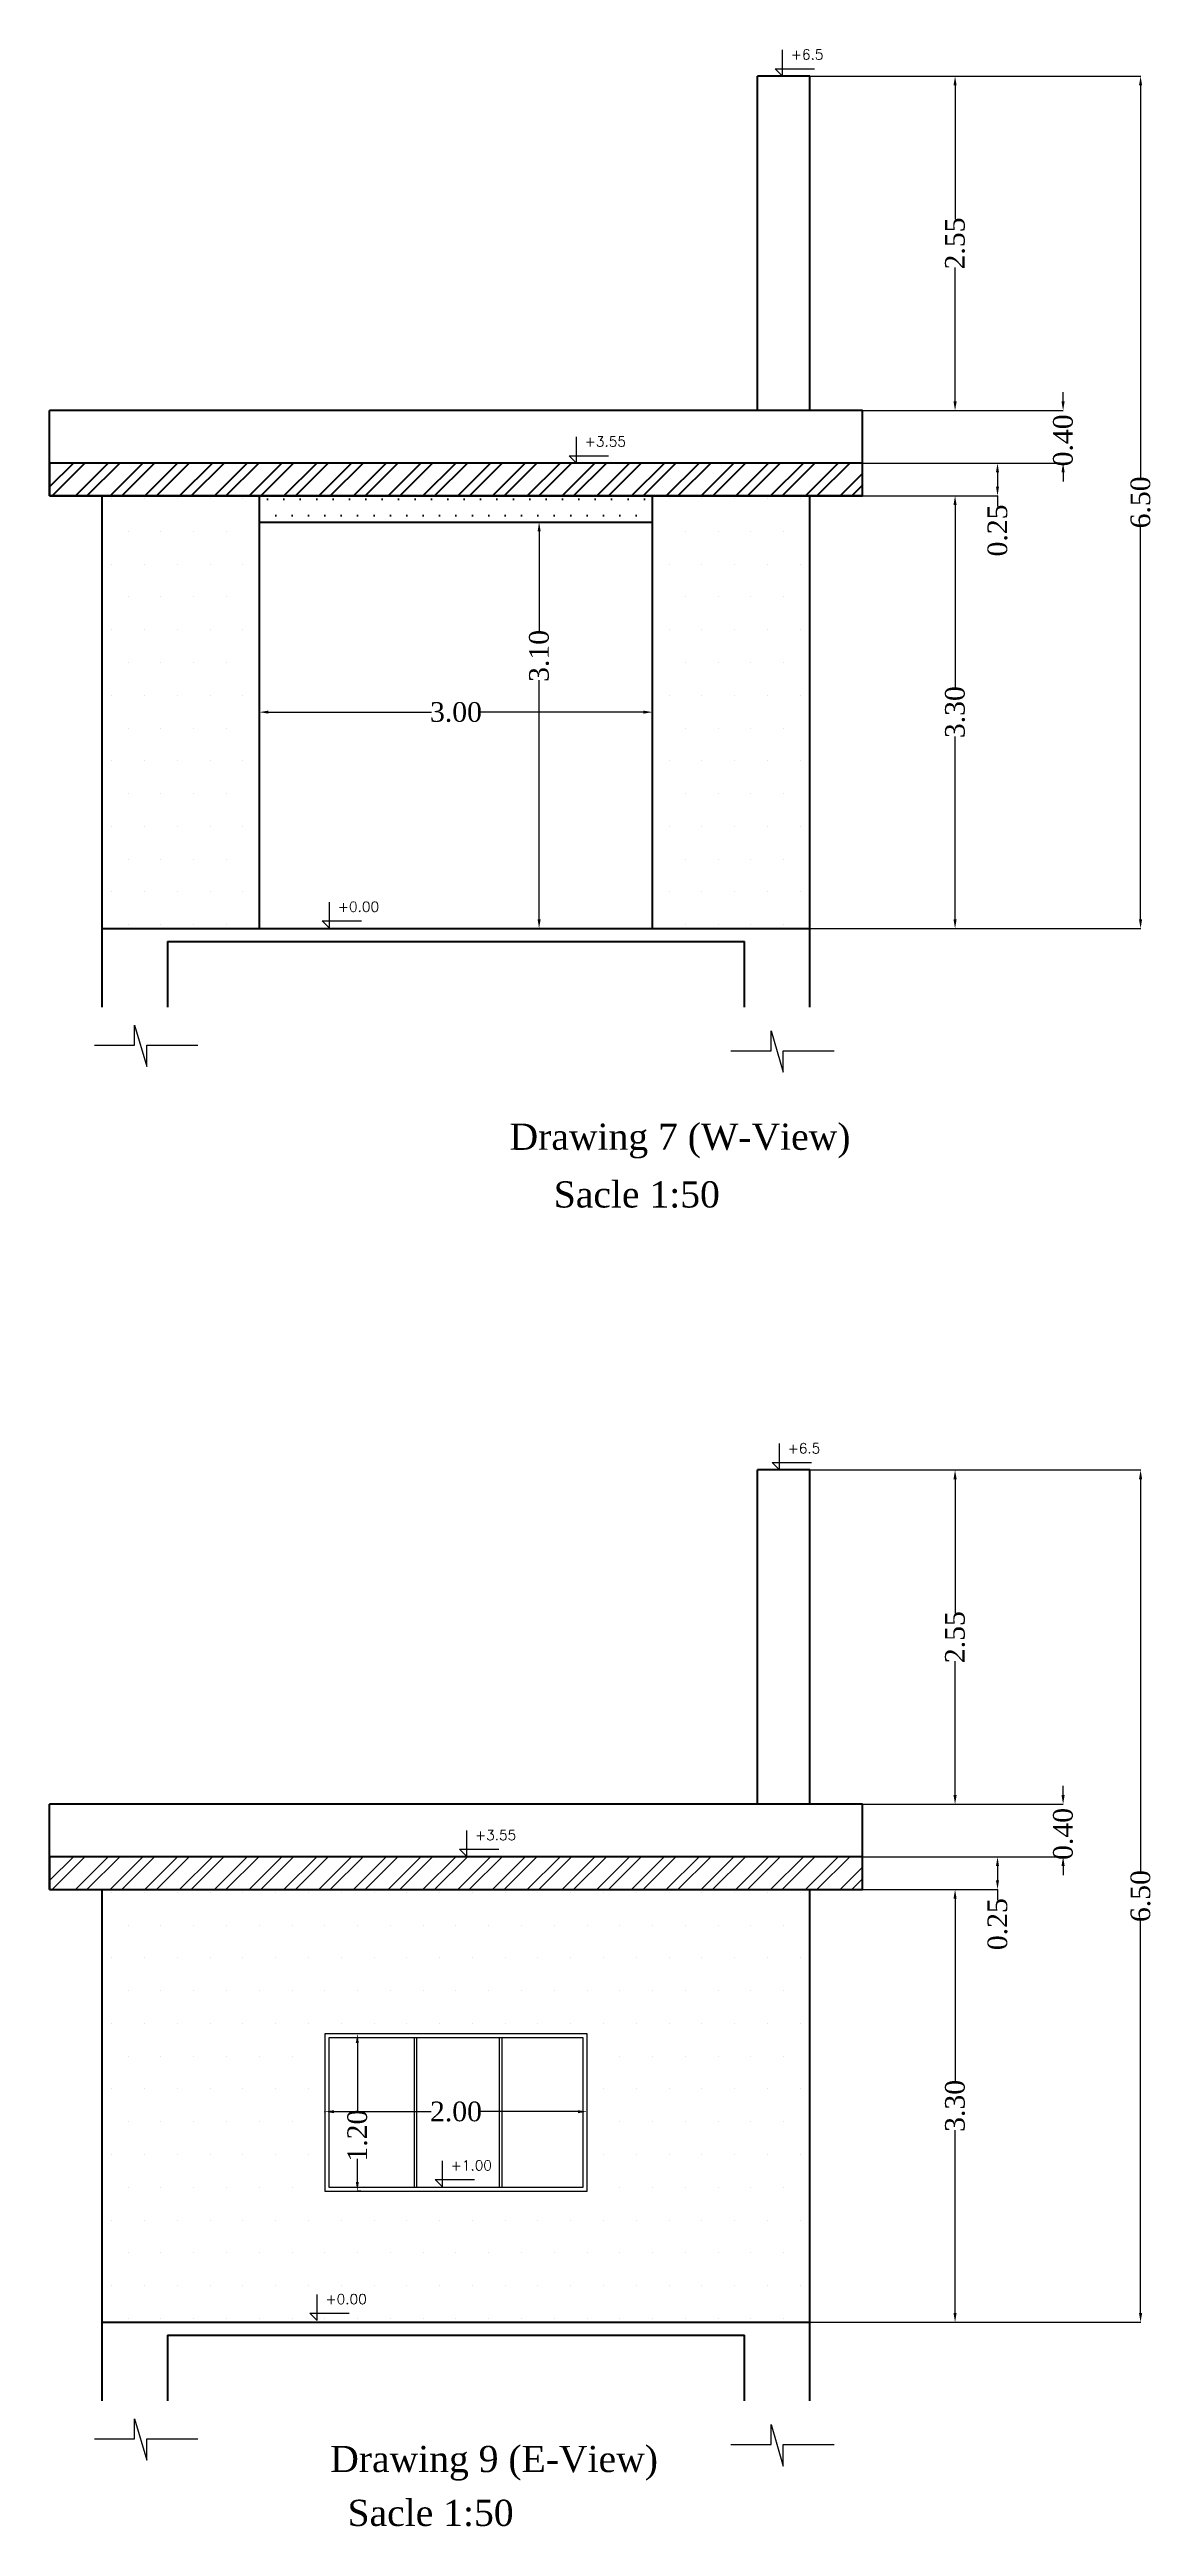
# Model space of a CAD drawing. Extents: x 159757.6 to 159806.1, y 183469.7 to 183536.
# Drawn here: x 159759.9 to 159768.32, y 183516.41 to 183535.31 of the extents above; entities that cross this region are included whole.
import ezdxf

# ---------------------------------------------------------------- set-up
doc = ezdxf.new("R2010")
doc.units = 0
doc.header["$MEASUREMENT"] = 0
doc.header["$PDSIZE"] = 2
for name, color, linetype in [('04', 1, 'Continuous'), ('DIM6', 180, 'Continuous'), ('M1', 3, 'Continuous')]:
    doc.layers.add(name, color=color, linetype=linetype)
doc.layers.add('LINE-NUSS', color=255, linetype='Continuous', lineweight=70)
doc.styles.add('ATT', font='TXT')
doc.styles.get("Standard").update_dxf_attribs({"font": 'times.ttf', "height": 0.15})
doc.styles.add('style13', font='times.ttf', dxfattribs={"height": 0.06})
doc.styles.add('STYLE2', font='romanc.shx', dxfattribs={"height": 50})
doc.dimstyles.new('Copy of dss', dxfattribs={"dimtxt": 0.18, "dimasz": 0.07, "dimexe": 0.18, "dimexo": 0.0625, "dimgap": 0.09, "dimtad": 0, "dimtoh": 1, "dimrnd": 0.05, "dimzin": 0, "dimdsep": 46, "dimtxsty": 'ATT', "dimcen": 0.09, "dimse1": 1, "dimse2": 1, "dimclrd": 8, "dimclrt": 2, "dimadec": 0, "dimazin": 0, "dimtfac": 1, "dimtofl": 0, "dimtmove": 0, "dimatfit": 3, "dimfxl": 0.18, "dimtolj": 1, "dimtzin": 0, "dimarcsym": 0})

# ---------------------------------------------------------------- blocks, each defined once
blk = doc.blocks.new('*D138')
at = {"layer": 'DEFPOINTS', "color": 0, "linetype": 'Continuous', "transparency": 16777216}
for p in [(159766.1, 183521.271), (159766.807, 183521.271), (159765.7, 183517.971)]:
    blk.add_point(p, dxfattribs=at)
at = {"layer": 'DIM6', "color": 0, "linetype": 'Continuous', "lineweight": -2, "transparency": 16777216}
for p, q in [((159766.102, 183521.271), (159766.808, 183521.271)), ((159765.702, 183517.971), (159766.808, 183517.971))]:
    blk.add_line(p, q, dxfattribs=at)
at = {"layer": 'DIM6', "color": 7, "linetype": 'Continuous', "lineweight": -2, "transparency": 16777216}
for p, q in [((159766.807, 183521.201), (159766.807, 183519.807)), ((159766.807, 183518.041), (159766.807, 183519.436))]:
    blk.add_line(p, q, dxfattribs=at)
at = {"layer": 'DIM6', "color": 7, "linetype": 'Continuous', "transparency": 16777216}
for points in [[(159766.795, 183521.201), (159766.819, 183521.201), (159766.807, 183521.271)], [(159766.795, 183518.041), (159766.819, 183518.041), (159766.807, 183517.971)]]:
    blk.add_solid(points, dxfattribs=at)
at = {"layer": 'DIM6', "color": 7, "linetype": 'Continuous', "transparency": 16777216, "insert": (159766.807, 183519.621), "char_height": 0.15, "attachment_point": 5, "rotation": 90}
blk.add_mtext('\\A1;3.30', dxfattribs=at)
blk = doc.blocks.new('*D139')
at = {"layer": 'DEFPOINTS', "color": 0, "linetype": 'Continuous', "transparency": 16777216}
for p in [(159766.1, 183521.521), (159767.131, 183521.521), (159766.1, 183521.271)]:
    blk.add_point(p, dxfattribs=at)
at = {"layer": 'DIM6', "color": 0, "linetype": 'Continuous', "lineweight": -2, "transparency": 16777216}
for p, q in [((159766.102, 183521.521), (159767.132, 183521.521)), ((159766.102, 183521.271), (159767.132, 183521.271))]:
    blk.add_line(p, q, dxfattribs=at)
at = {"layer": 'DIM6', "color": 7, "linetype": 'Continuous', "lineweight": -2, "transparency": 16777216}
for p, q in [((159767.131, 183521.451), (159767.131, 183521.341)), ((159767.131, 183521.271), (159767.131, 183521.19))]:
    blk.add_line(p, q, dxfattribs=at)
at = {"layer": 'DIM6', "color": 7, "linetype": 'Continuous', "transparency": 16777216}
for points in [[(159767.119, 183521.451), (159767.142, 183521.451), (159767.131, 183521.521)], [(159767.119, 183521.341), (159767.142, 183521.341), (159767.131, 183521.271)]]:
    blk.add_solid(points, dxfattribs=at)
at = {"layer": 'DIM6', "color": 7, "linetype": 'Continuous', "transparency": 16777216, "insert": (159767.131, 183521.007), "char_height": 0.15, "attachment_point": 5, "rotation": 90}
blk.add_mtext('\\A1;0.25', dxfattribs=at)
blk = doc.blocks.new('*D140')
at = {"layer": 'DEFPOINTS', "color": 0, "linetype": 'Continuous', "transparency": 16777216}
for p in [(159766.1, 183521.921), (159767.631, 183521.921), (159766.1, 183521.521)]:
    blk.add_point(p, dxfattribs=at)
at = {"layer": 'DIM6', "color": 7, "linetype": 'Continuous', "lineweight": -2, "transparency": 16777216}
for p, q in [((159767.631, 183521.991), (159767.631, 183522.061)), ((159767.631, 183521.451), (159767.631, 183521.381))]:
    blk.add_line(p, q, dxfattribs=at)
at = {"layer": 'DIM6', "color": 0, "linetype": 'Continuous', "lineweight": -2, "transparency": 16777216}
for p, q in [((159766.102, 183521.921), (159767.632, 183521.921)), ((159766.102, 183521.521), (159767.632, 183521.521))]:
    blk.add_line(p, q, dxfattribs=at)
at = {"layer": 'DIM6', "color": 7, "linetype": 'Continuous', "transparency": 16777216}
for points in [[(159767.619, 183521.991), (159767.643, 183521.991), (159767.631, 183521.921)], [(159767.619, 183521.451), (159767.643, 183521.451), (159767.631, 183521.521)]]:
    blk.add_solid(points, dxfattribs=at)
at = {"layer": 'DIM6', "color": 7, "linetype": 'Continuous', "transparency": 16777216, "insert": (159767.631, 183521.695), "char_height": 0.15, "attachment_point": 5, "rotation": 90}
blk.add_mtext('\\A1;0.40', dxfattribs=at)
blk = doc.blocks.new('*D141')
at = {"layer": 'DEFPOINTS', "color": 0, "linetype": 'Continuous', "transparency": 16777216}
for p in [(159765.7, 183524.471), (159766.807, 183524.471), (159766.1, 183521.921)]:
    blk.add_point(p, dxfattribs=at)
at = {"layer": 'DIM6', "color": 0, "linetype": 'Continuous', "lineweight": -2, "transparency": 16777216}
for p, q in [((159765.702, 183524.471), (159766.808, 183524.471)), ((159766.102, 183521.921), (159766.808, 183521.921))]:
    blk.add_line(p, q, dxfattribs=at)
at = {"layer": 'DIM6', "color": 7, "linetype": 'Continuous', "lineweight": -2, "transparency": 16777216}
for p, q in [((159766.807, 183524.401), (159766.807, 183523.38)), ((159766.807, 183521.991), (159766.807, 183523.012))]:
    blk.add_line(p, q, dxfattribs=at)
at = {"layer": 'DIM6', "color": 7, "linetype": 'Continuous', "transparency": 16777216}
for points in [[(159766.795, 183524.401), (159766.819, 183524.401), (159766.807, 183524.471)], [(159766.795, 183521.991), (159766.819, 183521.991), (159766.807, 183521.921)]]:
    blk.add_solid(points, dxfattribs=at)
at = {"layer": 'DIM6', "color": 7, "linetype": 'Continuous', "transparency": 16777216, "insert": (159766.807, 183523.196), "char_height": 0.15, "attachment_point": 5, "rotation": 90}
blk.add_mtext('\\A1;2.55', dxfattribs=at)
blk = doc.blocks.new('*D142')
at = {"layer": 'DEFPOINTS', "color": 0, "linetype": 'Continuous', "transparency": 16777216}
for p in [(159765.7, 183524.471), (159768.222, 183524.471), (159765.702, 183517.971)]:
    blk.add_point(p, dxfattribs=at)
at = {"layer": 'DIM6', "color": 0, "linetype": 'Continuous', "lineweight": -2, "transparency": 16777216}
for p, q in [((159765.702, 183524.471), (159768.223, 183524.471)), ((159765.704, 183517.971), (159768.223, 183517.971))]:
    blk.add_line(p, q, dxfattribs=at)
at = {"layer": 'DIM6', "color": 7, "linetype": 'Continuous', "lineweight": -2, "transparency": 16777216}
for p, q in [((159768.222, 183524.401), (159768.222, 183521.406)), ((159768.222, 183518.041), (159768.222, 183521.036))]:
    blk.add_line(p, q, dxfattribs=at)
at = {"layer": 'DIM6', "color": 7, "linetype": 'Continuous', "transparency": 16777216}
for points in [[(159768.21, 183524.401), (159768.234, 183524.401), (159768.222, 183524.471)], [(159768.21, 183518.041), (159768.234, 183518.041), (159768.222, 183517.971)]]:
    blk.add_solid(points, dxfattribs=at)
at = {"layer": 'DIM6', "color": 7, "linetype": 'Continuous', "transparency": 16777216, "insert": (159768.222, 183521.221), "char_height": 0.15, "attachment_point": 5, "rotation": 90}
blk.add_mtext('\\A1;6.50', dxfattribs=at)
blk = doc.blocks.new('*D143')
at = {"layer": 'DEFPOINTS', "color": 0, "linetype": 'Continuous', "transparency": 16777216}
for p in [(159762, 183519.571), (159764, 183519.577), (159764, 183519.571)]:
    blk.add_point(p, dxfattribs=at)
at = {"layer": 'DIM6', "color": 0, "linetype": 'Continuous', "lineweight": -2, "transparency": 16777216}
for p, q in [((159762, 183519.573), (159762, 183519.578)), ((159764, 183519.573), (159764, 183519.578))]:
    blk.add_line(p, q, dxfattribs=at)
at = {"layer": 'DIM6', "color": 7, "linetype": 'Continuous', "lineweight": -2, "transparency": 16777216}
for p, q in [((159762.07, 183519.577), (159762.812, 183519.577)), ((159763.93, 183519.577), (159763.187, 183519.577))]:
    blk.add_line(p, q, dxfattribs=at)
at = {"layer": 'DIM6', "color": 7, "linetype": 'Continuous', "transparency": 16777216}
for points in [[(159762.07, 183519.588), (159762.07, 183519.565), (159762, 183519.577)], [(159763.93, 183519.588), (159763.93, 183519.565), (159764, 183519.577)]]:
    blk.add_solid(points, dxfattribs=at)
at = {"layer": 'DIM6', "color": 7, "linetype": 'Continuous', "transparency": 16777216, "insert": (159763, 183519.577), "char_height": 0.15, "attachment_point": 5}
blk.add_mtext('\\A1;2.00', dxfattribs=at)
blk = doc.blocks.new('*D144')
at = {"layer": 'DEFPOINTS', "color": 0, "linetype": 'Continuous', "transparency": 16777216}
for p in [(159762.248, 183520.171), (159762.276, 183520.171), (159762.276, 183518.971)]:
    blk.add_point(p, dxfattribs=at)
at = {"layer": 'DIM6', "color": 0, "linetype": 'Continuous', "lineweight": -2, "transparency": 16777216}
for p, q in [((159762.274, 183520.171), (159762.246, 183520.171)), ((159762.274, 183518.971), (159762.246, 183518.971))]:
    blk.add_line(p, q, dxfattribs=at)
at = {"layer": 'DIM6', "color": 7, "linetype": 'Continuous', "lineweight": -2, "transparency": 16777216}
for p, q in [((159762.248, 183520.101), (159762.248, 183519.571)), ((159762.248, 183519.041), (159762.248, 183519.218))]:
    blk.add_line(p, q, dxfattribs=at)
at = {"layer": 'DIM6', "color": 7, "linetype": 'Continuous', "transparency": 16777216}
for points in [[(159762.236, 183520.101), (159762.259, 183520.101), (159762.248, 183520.171)], [(159762.236, 183519.041), (159762.259, 183519.041), (159762.248, 183518.971)]]:
    blk.add_solid(points, dxfattribs=at)
at = {"layer": 'DIM6', "color": 7, "linetype": 'Continuous', "transparency": 16777216, "insert": (159762.248, 183519.394), "char_height": 0.15, "attachment_point": 5, "rotation": 90}
blk.add_mtext('\\A1;1.20', dxfattribs=at)
blk = doc.blocks.new('*D151')
at = {"layer": 'DEFPOINTS', "color": 0, "linetype": 'Continuous', "transparency": 16777216}
for p in [(159766.1, 183531.901), (159766.807, 183531.901), (159765.7, 183528.601)]:
    blk.add_point(p, dxfattribs=at)
at = {"layer": 'DIM6', "color": 0, "linetype": 'Continuous', "lineweight": -2, "transparency": 16777216}
for p, q in [((159766.102, 183531.901), (159766.808, 183531.901)), ((159765.702, 183528.601), (159766.808, 183528.601))]:
    blk.add_line(p, q, dxfattribs=at)
at = {"layer": 'DIM6', "color": 7, "linetype": 'Continuous', "lineweight": -2, "transparency": 16777216}
for p, q in [((159766.807, 183531.831), (159766.807, 183530.437)), ((159766.807, 183528.671), (159766.807, 183530.066))]:
    blk.add_line(p, q, dxfattribs=at)
at = {"layer": 'DIM6', "color": 7, "linetype": 'Continuous', "transparency": 16777216}
for points in [[(159766.795, 183531.831), (159766.819, 183531.831), (159766.807, 183531.901)], [(159766.795, 183528.671), (159766.819, 183528.671), (159766.807, 183528.601)]]:
    blk.add_solid(points, dxfattribs=at)
at = {"layer": 'DIM6', "color": 7, "linetype": 'Continuous', "transparency": 16777216, "insert": (159766.807, 183530.251), "char_height": 0.15, "attachment_point": 5, "rotation": 90}
blk.add_mtext('\\A1;3.30', dxfattribs=at)
blk = doc.blocks.new('*D152')
at = {"layer": 'DEFPOINTS', "color": 0, "linetype": 'Continuous', "transparency": 16777216}
for p in [(159766.1, 183532.151), (159767.131, 183532.151), (159766.1, 183531.901)]:
    blk.add_point(p, dxfattribs=at)
at = {"layer": 'DIM6', "color": 0, "linetype": 'Continuous', "lineweight": -2, "transparency": 16777216}
for p, q in [((159766.102, 183532.151), (159767.132, 183532.151)), ((159766.102, 183531.901), (159767.132, 183531.901))]:
    blk.add_line(p, q, dxfattribs=at)
at = {"layer": 'DIM6', "color": 7, "linetype": 'Continuous', "lineweight": -2, "transparency": 16777216}
for p, q in [((159767.131, 183532.081), (159767.131, 183531.971)), ((159767.131, 183531.901), (159767.131, 183531.82))]:
    blk.add_line(p, q, dxfattribs=at)
at = {"layer": 'DIM6', "color": 7, "linetype": 'Continuous', "transparency": 16777216}
for points in [[(159767.119, 183532.081), (159767.142, 183532.081), (159767.131, 183532.151)], [(159767.119, 183531.971), (159767.142, 183531.971), (159767.131, 183531.901)]]:
    blk.add_solid(points, dxfattribs=at)
at = {"layer": 'DIM6', "color": 7, "linetype": 'Continuous', "transparency": 16777216, "insert": (159767.131, 183531.637), "char_height": 0.15, "attachment_point": 5, "rotation": 90}
blk.add_mtext('\\A1;0.25', dxfattribs=at)
blk = doc.blocks.new('*D153')
at = {"layer": 'DEFPOINTS', "color": 0, "linetype": 'Continuous', "transparency": 16777216}
for p in [(159766.1, 183532.551), (159767.631, 183532.551), (159766.1, 183532.151)]:
    blk.add_point(p, dxfattribs=at)
at = {"layer": 'DIM6', "color": 0, "linetype": 'Continuous', "lineweight": -2, "transparency": 16777216}
for p, q in [((159766.102, 183532.551), (159767.632, 183532.551)), ((159766.102, 183532.151), (159767.632, 183532.151))]:
    blk.add_line(p, q, dxfattribs=at)
at = {"layer": 'DIM6', "color": 7, "linetype": 'Continuous', "lineweight": -2, "transparency": 16777216}
for p, q in [((159767.631, 183532.621), (159767.631, 183532.691)), ((159767.631, 183532.081), (159767.631, 183532.011))]:
    blk.add_line(p, q, dxfattribs=at)
at = {"layer": 'DIM6', "color": 7, "linetype": 'Continuous', "transparency": 16777216}
for points in [[(159767.619, 183532.621), (159767.643, 183532.621), (159767.631, 183532.551)], [(159767.619, 183532.081), (159767.643, 183532.081), (159767.631, 183532.151)]]:
    blk.add_solid(points, dxfattribs=at)
at = {"layer": 'DIM6', "color": 7, "linetype": 'Continuous', "transparency": 16777216, "insert": (159767.631, 183532.324), "char_height": 0.15, "attachment_point": 5, "rotation": 90}
blk.add_mtext('\\A1;0.40', dxfattribs=at)
blk = doc.blocks.new('*D154')
at = {"layer": 'DEFPOINTS', "color": 0, "linetype": 'Continuous', "transparency": 16777216}
for p in [(159765.7, 183535.101), (159766.807, 183535.101), (159766.1, 183532.551)]:
    blk.add_point(p, dxfattribs=at)
at = {"layer": 'DIM6', "color": 0, "linetype": 'Continuous', "lineweight": -2, "transparency": 16777216}
for p, q in [((159765.702, 183535.101), (159766.808, 183535.101)), ((159766.102, 183532.551), (159766.808, 183532.551))]:
    blk.add_line(p, q, dxfattribs=at)
at = {"layer": 'DIM6', "color": 7, "linetype": 'Continuous', "lineweight": -2, "transparency": 16777216}
for p, q in [((159766.807, 183535.031), (159766.807, 183534.01)), ((159766.807, 183532.621), (159766.807, 183533.642))]:
    blk.add_line(p, q, dxfattribs=at)
at = {"layer": 'DIM6', "color": 7, "linetype": 'Continuous', "transparency": 16777216}
for points in [[(159766.795, 183535.031), (159766.819, 183535.031), (159766.807, 183535.101)], [(159766.795, 183532.621), (159766.819, 183532.621), (159766.807, 183532.551)]]:
    blk.add_solid(points, dxfattribs=at)
at = {"layer": 'DIM6', "color": 7, "linetype": 'Continuous', "transparency": 16777216, "insert": (159766.807, 183533.826), "char_height": 0.15, "attachment_point": 5, "rotation": 90}
blk.add_mtext('\\A1;2.55', dxfattribs=at)
blk = doc.blocks.new('*D155')
at = {"layer": 'DEFPOINTS', "color": 0, "linetype": 'Continuous', "transparency": 16777216}
for p in [(159765.7, 183535.101), (159768.222, 183535.101), (159765.702, 183528.601)]:
    blk.add_point(p, dxfattribs=at)
at = {"layer": 'DIM6', "color": 0, "linetype": 'Continuous', "lineweight": -2, "transparency": 16777216}
for p, q in [((159765.702, 183535.101), (159768.223, 183535.101)), ((159765.704, 183528.601), (159768.223, 183528.601))]:
    blk.add_line(p, q, dxfattribs=at)
at = {"layer": 'DIM6', "color": 7, "linetype": 'Continuous', "lineweight": -2, "transparency": 16777216}
for p, q in [((159768.222, 183535.031), (159768.222, 183532.036)), ((159768.222, 183528.671), (159768.222, 183531.666))]:
    blk.add_line(p, q, dxfattribs=at)
at = {"layer": 'DIM6', "color": 7, "linetype": 'Continuous', "transparency": 16777216}
for points in [[(159768.21, 183535.031), (159768.234, 183535.031), (159768.222, 183535.101)], [(159768.21, 183528.671), (159768.234, 183528.671), (159768.222, 183528.601)]]:
    blk.add_solid(points, dxfattribs=at)
at = {"layer": 'DIM6', "color": 7, "linetype": 'Continuous', "transparency": 16777216, "insert": (159768.222, 183531.851), "char_height": 0.15, "attachment_point": 5, "rotation": 90}
blk.add_mtext('\\A1;6.50', dxfattribs=at)
blk = doc.blocks.new('*D156')
at = {"layer": 'DEFPOINTS', "color": 0, "linetype": 'Continuous', "transparency": 16777216}
for p in [(159761.5, 183530.251), (159764.5, 183530.251), (159764.5, 183530.251)]:
    blk.add_point(p, dxfattribs=at)
at = {"layer": 'LINE-NUSS', "color": 0, "linetype": 'Continuous', "lineweight": -2, "transparency": 16777216}
for p, q in [((159761.5, 183530.253), (159761.5, 183530.253)), ((159764.5, 183530.253), (159764.5, 183530.253))]:
    blk.add_line(p, q, dxfattribs=at)
at = {"layer": 'LINE-NUSS', "color": 7, "linetype": 'Continuous', "lineweight": -2, "transparency": 16777216}
for p, q in [((159761.57, 183530.251), (159762.814, 183530.251)), ((159764.43, 183530.251), (159763.185, 183530.251))]:
    blk.add_line(p, q, dxfattribs=at)
at = {"layer": 'LINE-NUSS', "color": 7, "linetype": 'Continuous', "transparency": 16777216}
for points in [[(159761.57, 183530.263), (159761.57, 183530.24), (159761.5, 183530.251)], [(159764.43, 183530.263), (159764.43, 183530.24), (159764.5, 183530.251)]]:
    blk.add_solid(points, dxfattribs=at)
at = {"layer": 'LINE-NUSS', "color": 7, "linetype": 'Continuous', "transparency": 16777216, "insert": (159763, 183530.251), "char_height": 0.15, "attachment_point": 5}
blk.add_mtext('\\A1;3.00', dxfattribs=at)
blk = doc.blocks.new('*D157')
at = {"layer": 'DEFPOINTS', "color": 0, "linetype": 'Continuous', "transparency": 16777216}
for p in [(159763.634, 183531.701), (159763.72, 183531.701), (159763.703, 183528.601)]:
    blk.add_point(p, dxfattribs=at)
at = {"layer": 'LINE-NUSS', "color": 0, "linetype": 'Continuous', "lineweight": -2, "transparency": 16777216}
for p, q in [((159763.718, 183531.701), (159763.633, 183531.701)), ((159763.701, 183528.601), (159763.633, 183528.601))]:
    blk.add_line(p, q, dxfattribs=at)
at = {"layer": 'LINE-NUSS', "color": 7, "linetype": 'Continuous', "lineweight": -2, "transparency": 16777216}
for p, q in [((159763.634, 183531.631), (159763.634, 183530.866)), ((159763.634, 183528.671), (159763.634, 183530.495))]:
    blk.add_line(p, q, dxfattribs=at)
at = {"layer": 'LINE-NUSS', "color": 7, "linetype": 'Continuous', "transparency": 16777216}
for points in [[(159763.623, 183531.631), (159763.646, 183531.631), (159763.634, 183531.701)], [(159763.623, 183528.671), (159763.646, 183528.671), (159763.634, 183528.601)]]:
    blk.add_solid(points, dxfattribs=at)
at = {"layer": 'LINE-NUSS', "color": 7, "linetype": 'Continuous', "transparency": 16777216, "insert": (159763.634, 183530.68), "char_height": 0.15, "attachment_point": 5, "rotation": 90}
blk.add_mtext('\\A1;3.10', dxfattribs=at)

msp = doc.modelspace()

# ---------------------------------------------------------------- hatches: boundary and pattern name
at = {"layer": 'DIM6', "linetype": 'Continuous'}
h = msp.add_hatch(dxfattribs=at)
h.set_pattern_fill('ANSI32', scale=0.5, style=0)
h.paths.add_polyline_path([(159759.9, 183521.271), (159766.1, 183521.271), (159766.1, 183521.521), (159759.9, 183521.521)])
at = {"layer": 'LINE-NUSS', "linetype": 'Continuous'}
h = msp.add_hatch(dxfattribs=at)
h.set_pattern_fill('ANSI32', scale=0.5, style=0)
h.set_pattern_definition([(45, (0, 10.62988), (-0.13258252147, 0.13258252147), []), (45, (0.08839, 10.62988), (-0.13258252147, 0.13258252147), [])])
h.paths.add_polyline_path([(159759.9, 183531.901), (159766.1, 183531.901), (159766.1, 183532.151), (159759.9, 183532.151)])
h = msp.add_hatch(dxfattribs=at)
h.set_pattern_fill('DOTS', scale=2, style=0)
h.paths.add_polyline_path([(159761.5, 183531.701), (159764.5, 183531.701), (159764.5, 183531.901), (159761.5, 183531.901)])

# ---------------------------------------------------------------- linework, layer by layer
at = {"layer": '04', "color": 0}
for p, q in [((159765.491, 183535.103), (159765.491, 183535.303)), ((159765.435, 183535.159), (159765.491, 183535.103)), ((159765.435, 183535.159), (159765.735, 183535.159)), ((159763.919, 183532.151), (159763.919, 183532.351)), ((159763.863, 183532.207), (159763.919, 183532.151)), ((159763.863, 183532.207), (159764.163, 183532.207)), ((159762.036, 183528.603), (159762.036, 183528.803)), ((159761.98, 183528.659), (159762.036, 183528.603)), ((159761.98, 183528.659), (159762.28, 183528.659)), ((159765.468, 183524.472), (159765.468, 183524.672)), ((159765.411, 183524.529), (159765.468, 183524.472)), ((159765.411, 183524.529), (159765.711, 183524.529)), ((159763.026, 183521.579), (159763.082, 183521.522)), ((159763.026, 183521.579), (159763.326, 183521.579)), ((159763.082, 183521.522), (159763.082, 183521.722)), ((159762.898, 183519.003), (159762.898, 183519.203)), ((159762.841, 183519.059), (159762.898, 183519.003)), ((159762.841, 183519.059), (159763.141, 183519.059)), ((159761.942, 183517.983), (159761.942, 183518.183)), ((159761.886, 183518.039), (159761.942, 183517.983)), ((159761.886, 183518.039), (159762.186, 183518.039))]:
    msp.add_line(p, q, dxfattribs=at)
at = {"layer": 'DIM6', "color": 7, "linetype": 'Continuous'}
for p, q in [((159760.549, 183527.712), (159760.549, 183527.865)), ((159760.549, 183527.865), (159760.641, 183527.548)), ((159765.404, 183527.668), (159765.404, 183527.821)), ((159765.404, 183527.821), (159765.496, 183527.504)), ((159760.242, 183527.712), (159760.549, 183527.712)), ((159760.641, 183527.548), (159760.641, 183527.712)), ((159760.641, 183527.712), (159761.03, 183527.712)), ((159765.097, 183527.668), (159765.404, 183527.668)), ((159765.496, 183527.504), (159765.496, 183527.668)), ((159765.496, 183527.668), (159765.885, 183527.668)), ((159766.1, 183521.521), (159759.9, 183521.521)), ((159766.1, 183521.271), (159759.9, 183521.271)), ((159760.375, 183521.25), (159760.375, 183521.25)), ((159760.625, 183521.25), (159760.625, 183521.25)), ((159760.875, 183521.25), (159760.875, 183521.25)), ((159761.125, 183521.25), (159761.125, 183521.25)), ((159761.375, 183521.25), (159761.375, 183521.25)), ((159761.625, 183521.25), (159761.625, 183521.25)), ((159761.875, 183521.25), (159761.875, 183521.25)), ((159762.125, 183521.25), (159762.125, 183521.25)), ((159762.375, 183521.25), (159762.375, 183521.25)), ((159762.625, 183521.25), (159762.625, 183521.25)), ((159762.875, 183521.25), (159762.875, 183521.25)), ((159763.125, 183521.25), (159763.125, 183521.25)), ((159763.375, 183521.25), (159763.375, 183521.25)), ((159763.625, 183521.25), (159763.625, 183521.25)), ((159763.875, 183521.25), (159763.875, 183521.25)), ((159764.125, 183521.25), (159764.125, 183521.25)), ((159764.375, 183521.25), (159764.375, 183521.25)), ((159764.625, 183521.25), (159764.625, 183521.25)), ((159764.875, 183521.25), (159764.875, 183521.25)), ((159765.125, 183521.25), (159765.125, 183521.25)), ((159765.375, 183521.25), (159765.375, 183521.25)), ((159765.625, 183521.25), (159765.625, 183521.25)), ((159760.5, 183521), (159760.5, 183521)), ((159760.75, 183521), (159760.75, 183521)), ((159761, 183521), (159761, 183521)), ((159761.25, 183521), (159761.25, 183521)), ((159761.5, 183521), (159761.5, 183521)), ((159761.75, 183521), (159761.75, 183521)), ((159762, 183521), (159762, 183521)), ((159762.25, 183521), (159762.25, 183521)), ((159762.5, 183521), (159762.5, 183521)), ((159762.75, 183521), (159762.75, 183521)), ((159763, 183521), (159763, 183521)), ((159763.25, 183521), (159763.25, 183521)), ((159763.5, 183521), (159763.5, 183521)), ((159763.75, 183521), (159763.75, 183521)), ((159764, 183521), (159764, 183521)), ((159764.25, 183521), (159764.25, 183521)), ((159764.5, 183521), (159764.5, 183521)), ((159764.75, 183521), (159764.75, 183521)), ((159765, 183521), (159765, 183521)), ((159765.25, 183521), (159765.25, 183521)), ((159765.5, 183521), (159765.5, 183521)), ((159760.375, 183520.75), (159760.375, 183520.75)), ((159760.625, 183520.75), (159760.625, 183520.75)), ((159760.875, 183520.75), (159760.875, 183520.75)), ((159761.125, 183520.75), (159761.125, 183520.75)), ((159761.375, 183520.75), (159761.375, 183520.75)), ((159761.625, 183520.75), (159761.625, 183520.75)), ((159761.875, 183520.75), (159761.875, 183520.75)), ((159762.125, 183520.75), (159762.125, 183520.75)), ((159762.375, 183520.75), (159762.375, 183520.75)), ((159762.625, 183520.75), (159762.625, 183520.75)), ((159762.875, 183520.75), (159762.875, 183520.75)), ((159763.125, 183520.75), (159763.125, 183520.75)), ((159763.375, 183520.75), (159763.375, 183520.75)), ((159763.625, 183520.75), (159763.625, 183520.75)), ((159763.875, 183520.75), (159763.875, 183520.75)), ((159764.125, 183520.75), (159764.125, 183520.75)), ((159764.375, 183520.75), (159764.375, 183520.75)), ((159764.625, 183520.75), (159764.625, 183520.75)), ((159764.875, 183520.75), (159764.875, 183520.75)), ((159765.125, 183520.75), (159765.125, 183520.75)), ((159765.375, 183520.75), (159765.375, 183520.75)), ((159765.625, 183520.75), (159765.625, 183520.75)), ((159760.5, 183520.5), (159760.5, 183520.5)), ((159760.75, 183520.5), (159760.75, 183520.5)), ((159761, 183520.5), (159761, 183520.5)), ((159761.25, 183520.5), (159761.25, 183520.5)), ((159761.5, 183520.5), (159761.5, 183520.5)), ((159761.75, 183520.5), (159761.75, 183520.5)), ((159762, 183520.5), (159762, 183520.5)), ((159762.25, 183520.5), (159762.25, 183520.5)), ((159762.5, 183520.5), (159762.5, 183520.5)), ((159762.75, 183520.5), (159762.75, 183520.5)), ((159763, 183520.5), (159763, 183520.5)), ((159763.25, 183520.5), (159763.25, 183520.5)), ((159763.5, 183520.5), (159763.5, 183520.5)), ((159763.75, 183520.5), (159763.75, 183520.5)), ((159764, 183520.5), (159764, 183520.5)), ((159764.25, 183520.5), (159764.25, 183520.5)), ((159764.5, 183520.5), (159764.5, 183520.5)), ((159764.75, 183520.5), (159764.75, 183520.5)), ((159765, 183520.5), (159765, 183520.5)), ((159765.25, 183520.5), (159765.25, 183520.5)), ((159765.5, 183520.5), (159765.5, 183520.5)), ((159760.375, 183520.25), (159760.375, 183520.25)), ((159760.625, 183520.25), (159760.625, 183520.25)), ((159760.875, 183520.25), (159760.875, 183520.25)), ((159761.125, 183520.25), (159761.125, 183520.25)), ((159761.375, 183520.25), (159761.375, 183520.25)), ((159761.625, 183520.25), (159761.625, 183520.25)), ((159761.875, 183520.25), (159761.875, 183520.25)), ((159762.125, 183520.25), (159762.125, 183520.25)), ((159762.375, 183520.25), (159762.375, 183520.25)), ((159762.625, 183520.25), (159762.625, 183520.25)), ((159762.875, 183520.25), (159762.875, 183520.25)), ((159763.125, 183520.25), (159763.125, 183520.25)), ((159763.375, 183520.25), (159763.375, 183520.25)), ((159763.625, 183520.25), (159763.625, 183520.25)), ((159763.875, 183520.25), (159763.875, 183520.25)), ((159764.125, 183520.25), (159764.125, 183520.25)), ((159764.375, 183520.25), (159764.375, 183520.25)), ((159764.625, 183520.25), (159764.625, 183520.25)), ((159764.875, 183520.25), (159764.875, 183520.25)), ((159765.125, 183520.25), (159765.125, 183520.25)), ((159765.375, 183520.25), (159765.375, 183520.25)), ((159765.625, 183520.25), (159765.625, 183520.25)), ((159763.97, 183520.141), (159762.03, 183520.141)), ((159762.03, 183520.141), (159762.03, 183519.001)), ((159762.68, 183520.141), (159762.68, 183519.001)), ((159762.7, 183520.141), (159762.7, 183519.001)), ((159763.33, 183520.141), (159763.33, 183519.001)), ((159763.35, 183520.141), (159763.35, 183519.001)), ((159763.97, 183519.001), (159763.97, 183520.141)), ((159760.5, 183520), (159760.5, 183520)), ((159760.75, 183520), (159760.75, 183520)), ((159761, 183520), (159761, 183520)), ((159761.25, 183520), (159761.25, 183520)), ((159761.5, 183520), (159761.5, 183520)), ((159761.75, 183520), (159761.75, 183520)), ((159762, 183520), (159762, 183520)), ((159764, 183520), (159764, 183520)), ((159764.25, 183520), (159764.25, 183520)), ((159764.5, 183520), (159764.5, 183520)), ((159764.75, 183520), (159764.75, 183520)), ((159765, 183520), (159765, 183520)), ((159765.25, 183520), (159765.25, 183520)), ((159765.5, 183520), (159765.5, 183520)), ((159760.625, 183519.75), (159760.625, 183519.75)), ((159760.875, 183519.75), (159760.875, 183519.75)), ((159761.125, 183519.75), (159761.125, 183519.75)), ((159761.375, 183519.75), (159761.375, 183519.75)), ((159761.625, 183519.75), (159761.625, 183519.75)), ((159761.875, 183519.75), (159761.875, 183519.75)), ((159764.125, 183519.75), (159764.125, 183519.75)), ((159764.375, 183519.75), (159764.375, 183519.75)), ((159764.625, 183519.75), (159764.625, 183519.75)), ((159764.875, 183519.75), (159764.875, 183519.75)), ((159765.125, 183519.75), (159765.125, 183519.75)), ((159765.375, 183519.75), (159765.375, 183519.75)), ((159765.625, 183519.75), (159765.625, 183519.75)), ((159760.5, 183519.5), (159760.5, 183519.5)), ((159760.75, 183519.5), (159760.75, 183519.5)), ((159761, 183519.5), (159761, 183519.5)), ((159761.25, 183519.5), (159761.25, 183519.5)), ((159761.5, 183519.5), (159761.5, 183519.5)), ((159761.75, 183519.5), (159761.75, 183519.5)), ((159762, 183519.5), (159762, 183519.5)), ((159764, 183519.5), (159764, 183519.5)), ((159764.25, 183519.5), (159764.25, 183519.5)), ((159764.5, 183519.5), (159764.5, 183519.5)), ((159764.75, 183519.5), (159764.75, 183519.5)), ((159765, 183519.5), (159765, 183519.5)), ((159765.25, 183519.5), (159765.25, 183519.5)), ((159765.5, 183519.5), (159765.5, 183519.5)), ((159760.375, 183519.25), (159760.375, 183519.25)), ((159760.625, 183519.25), (159760.625, 183519.25)), ((159760.875, 183519.25), (159760.875, 183519.25)), ((159761.125, 183519.25), (159761.125, 183519.25)), ((159761.375, 183519.25), (159761.375, 183519.25)), ((159761.625, 183519.25), (159761.625, 183519.25)), ((159761.875, 183519.25), (159761.875, 183519.25)), ((159764.125, 183519.25), (159764.125, 183519.25)), ((159764.375, 183519.25), (159764.375, 183519.25)), ((159764.625, 183519.25), (159764.625, 183519.25)), ((159764.875, 183519.25), (159764.875, 183519.25)), ((159765.125, 183519.25), (159765.125, 183519.25)), ((159765.375, 183519.25), (159765.375, 183519.25)), ((159765.625, 183519.25), (159765.625, 183519.25)), ((159760.5, 183519), (159760.5, 183519)), ((159760.75, 183519), (159760.75, 183519)), ((159761, 183519), (159761, 183519)), ((159761.25, 183519), (159761.25, 183519)), ((159761.5, 183519), (159761.5, 183519)), ((159761.75, 183519), (159761.75, 183519)), ((159762, 183519), (159762, 183519)), ((159762.03, 183519.001), (159763.97, 183519.001)), ((159764, 183519), (159764, 183519)), ((159764.25, 183519), (159764.25, 183519)), ((159764.5, 183519), (159764.5, 183519)), ((159764.75, 183519), (159764.75, 183519)), ((159765, 183519), (159765, 183519)), ((159765.25, 183519), (159765.25, 183519)), ((159765.5, 183519), (159765.5, 183519)), ((159760.375, 183518.75), (159760.375, 183518.75)), ((159760.625, 183518.75), (159760.625, 183518.75)), ((159760.875, 183518.75), (159760.875, 183518.75)), ((159761.125, 183518.75), (159761.125, 183518.75)), ((159761.375, 183518.75), (159761.375, 183518.75)), ((159761.625, 183518.75), (159761.625, 183518.75)), ((159761.875, 183518.75), (159761.875, 183518.75)), ((159762.125, 183518.75), (159762.125, 183518.75)), ((159762.375, 183518.75), (159762.375, 183518.75)), ((159762.625, 183518.75), (159762.625, 183518.75)), ((159762.875, 183518.75), (159762.875, 183518.75)), ((159763.125, 183518.75), (159763.125, 183518.75)), ((159763.375, 183518.75), (159763.375, 183518.75)), ((159763.625, 183518.75), (159763.625, 183518.75)), ((159763.875, 183518.75), (159763.875, 183518.75)), ((159764.125, 183518.75), (159764.125, 183518.75)), ((159764.375, 183518.75), (159764.375, 183518.75)), ((159764.625, 183518.75), (159764.625, 183518.75)), ((159764.875, 183518.75), (159764.875, 183518.75)), ((159765.125, 183518.75), (159765.125, 183518.75)), ((159765.375, 183518.75), (159765.375, 183518.75)), ((159765.625, 183518.75), (159765.625, 183518.75)), ((159760.5, 183518.5), (159760.5, 183518.5)), ((159760.75, 183518.5), (159760.75, 183518.5)), ((159761, 183518.5), (159761, 183518.5)), ((159761.25, 183518.5), (159761.25, 183518.5)), ((159761.5, 183518.5), (159761.5, 183518.5)), ((159761.75, 183518.5), (159761.75, 183518.5)), ((159762, 183518.5), (159762, 183518.5)), ((159762.25, 183518.5), (159762.25, 183518.5)), ((159762.5, 183518.5), (159762.5, 183518.5)), ((159762.75, 183518.5), (159762.75, 183518.5)), ((159763, 183518.5), (159763, 183518.5)), ((159763.25, 183518.5), (159763.25, 183518.5)), ((159763.5, 183518.5), (159763.5, 183518.5)), ((159763.75, 183518.5), (159763.75, 183518.5)), ((159764, 183518.5), (159764, 183518.5)), ((159764.25, 183518.5), (159764.25, 183518.5)), ((159764.5, 183518.5), (159764.5, 183518.5)), ((159764.75, 183518.5), (159764.75, 183518.5)), ((159765, 183518.5), (159765, 183518.5)), ((159765.25, 183518.5), (159765.25, 183518.5)), ((159765.5, 183518.5), (159765.5, 183518.5)), ((159760.375, 183518.25), (159760.375, 183518.25)), ((159760.625, 183518.25), (159760.625, 183518.25)), ((159760.875, 183518.25), (159760.875, 183518.25)), ((159761.125, 183518.25), (159761.125, 183518.25)), ((159761.375, 183518.25), (159761.375, 183518.25)), ((159761.625, 183518.25), (159761.625, 183518.25)), ((159761.875, 183518.25), (159761.875, 183518.25)), ((159762.125, 183518.25), (159762.125, 183518.25)), ((159762.375, 183518.25), (159762.375, 183518.25)), ((159762.625, 183518.25), (159762.625, 183518.25)), ((159762.875, 183518.25), (159762.875, 183518.25)), ((159763.125, 183518.25), (159763.125, 183518.25)), ((159763.375, 183518.25), (159763.375, 183518.25)), ((159763.625, 183518.25), (159763.625, 183518.25)), ((159763.875, 183518.25), (159763.875, 183518.25)), ((159764.125, 183518.25), (159764.125, 183518.25)), ((159764.375, 183518.25), (159764.375, 183518.25)), ((159764.625, 183518.25), (159764.625, 183518.25)), ((159764.875, 183518.25), (159764.875, 183518.25)), ((159765.125, 183518.25), (159765.125, 183518.25)), ((159765.375, 183518.25), (159765.375, 183518.25)), ((159765.625, 183518.25), (159765.625, 183518.25)), ((159760.75, 183518), (159760.75, 183518)), ((159761, 183518), (159761, 183518)), ((159761.25, 183518), (159761.25, 183518)), ((159761.5, 183518), (159761.5, 183518)), ((159761.75, 183518), (159761.75, 183518)), ((159762, 183518), (159762, 183518)), ((159762.25, 183518), (159762.25, 183518)), ((159762.5, 183518), (159762.5, 183518)), ((159762.75, 183518), (159762.75, 183518)), ((159763, 183518), (159763, 183518)), ((159763.25, 183518), (159763.25, 183518)), ((159763.5, 183518), (159763.5, 183518)), ((159763.75, 183518), (159763.75, 183518)), ((159764, 183518), (159764, 183518)), ((159764.25, 183518), (159764.25, 183518)), ((159764.5, 183518), (159764.5, 183518)), ((159764.75, 183518), (159764.75, 183518)), ((159765.25, 183518), (159765.25, 183518)), ((159765.5, 183518), (159765.5, 183518)), ((159760.549, 183517.082), (159760.549, 183517.235)), ((159760.549, 183517.235), (159760.641, 183516.918)), ((159760.242, 183517.082), (159760.549, 183517.082)), ((159760.641, 183516.918), (159760.641, 183517.082)), ((159760.641, 183517.082), (159761.03, 183517.082)), ((159765.097, 183517.038), (159765.404, 183517.038)), ((159765.404, 183517.038), (159765.404, 183517.191)), ((159765.404, 183517.191), (159765.496, 183516.874)), ((159765.496, 183516.874), (159765.496, 183517.038)), ((159765.496, 183517.038), (159765.885, 183517.038))]:
    msp.add_line(p, q, dxfattribs=at)
msp.add_lwpolyline([(159762, 183518.971), (159764, 183518.971), (159764, 183520.171), (159762, 183520.171)], close=True, dxfattribs=at)
at = {"layer": 'LINE-NUSS', "color": 7, "linetype": 'Continuous'}
for p, q in [((159765.3, 183532.551), (159765.3, 183535.101)), ((159765.7, 183535.101), (159765.3, 183535.101)), ((159765.7, 183532.551), (159765.7, 183535.101)), ((159766.1, 183532.551), (159759.9, 183532.551)), ((159759.9, 183531.901), (159759.9, 183532.551)), ((159766.1, 183531.901), (159766.1, 183532.551)), ((159766.1, 183532.151), (159759.9, 183532.151)), ((159766.1, 183531.901), (159759.9, 183531.901)), ((159760.3, 183531.901), (159760.3, 183528.001)), ((159760.375, 183531.88), (159760.375, 183531.88)), ((159760.625, 183531.88), (159760.625, 183531.88)), ((159760.875, 183531.88), (159760.875, 183531.88)), ((159761.125, 183531.88), (159761.125, 183531.88)), ((159761.375, 183531.88), (159761.375, 183531.88)), ((159761.5, 183531.901), (159761.5, 183528.601)), ((159764.5, 183528.601), (159764.5, 183531.901)), ((159764.625, 183531.88), (159764.625, 183531.88)), ((159764.875, 183531.88), (159764.875, 183531.88)), ((159765.125, 183531.88), (159765.125, 183531.88)), ((159765.375, 183531.88), (159765.375, 183531.88)), ((159765.625, 183531.88), (159765.625, 183531.88)), ((159765.7, 183528.001), (159765.7, 183531.901)), ((159760.5, 183531.63), (159760.5, 183531.63)), ((159760.75, 183531.63), (159760.75, 183531.63)), ((159761, 183531.63), (159761, 183531.63)), ((159761.25, 183531.63), (159761.25, 183531.63)), ((159761.5, 183531.63), (159761.5, 183531.63)), ((159764.5, 183531.63), (159764.5, 183531.63)), ((159764.75, 183531.63), (159764.75, 183531.63)), ((159765, 183531.63), (159765, 183531.63)), ((159765.25, 183531.63), (159765.25, 183531.63)), ((159765.5, 183531.63), (159765.5, 183531.63)), ((159760.375, 183531.38), (159760.375, 183531.38)), ((159760.625, 183531.38), (159760.625, 183531.38)), ((159760.875, 183531.38), (159760.875, 183531.38)), ((159761.125, 183531.38), (159761.125, 183531.38)), ((159761.375, 183531.38), (159761.375, 183531.38)), ((159764.625, 183531.38), (159764.625, 183531.38)), ((159764.875, 183531.38), (159764.875, 183531.38)), ((159765.125, 183531.38), (159765.125, 183531.38)), ((159765.375, 183531.38), (159765.375, 183531.38)), ((159765.625, 183531.38), (159765.625, 183531.38)), ((159760.5, 183531.13), (159760.5, 183531.13)), ((159760.75, 183531.13), (159760.75, 183531.13)), ((159761, 183531.13), (159761, 183531.13)), ((159761.25, 183531.13), (159761.25, 183531.13)), ((159761.5, 183531.13), (159761.5, 183531.13)), ((159764.5, 183531.13), (159764.5, 183531.13)), ((159764.75, 183531.13), (159764.75, 183531.13)), ((159765, 183531.13), (159765, 183531.13)), ((159765.25, 183531.13), (159765.25, 183531.13)), ((159765.5, 183531.13), (159765.5, 183531.13)), ((159760.375, 183530.88), (159760.375, 183530.88)), ((159760.625, 183530.88), (159760.625, 183530.88)), ((159760.875, 183530.88), (159760.875, 183530.88)), ((159761.125, 183530.88), (159761.125, 183530.88)), ((159761.375, 183530.88), (159761.375, 183530.88)), ((159764.625, 183530.88), (159764.625, 183530.88)), ((159764.875, 183530.88), (159764.875, 183530.88)), ((159765.125, 183530.88), (159765.125, 183530.88)), ((159765.375, 183530.88), (159765.375, 183530.88)), ((159765.625, 183530.88), (159765.625, 183530.88)), ((159760.5, 183530.63), (159760.5, 183530.63)), ((159760.75, 183530.63), (159760.75, 183530.63)), ((159761, 183530.63), (159761, 183530.63)), ((159761.25, 183530.63), (159761.25, 183530.63)), ((159761.5, 183530.63), (159761.5, 183530.63)), ((159764.5, 183530.63), (159764.5, 183530.63)), ((159764.75, 183530.63), (159764.75, 183530.63)), ((159765, 183530.63), (159765, 183530.63)), ((159765.25, 183530.63), (159765.25, 183530.63)), ((159765.5, 183530.63), (159765.5, 183530.63)), ((159760.375, 183530.38), (159760.375, 183530.38)), ((159760.625, 183530.38), (159760.625, 183530.38)), ((159760.875, 183530.38), (159760.875, 183530.38)), ((159761.125, 183530.38), (159761.125, 183530.38)), ((159761.375, 183530.38), (159761.375, 183530.38)), ((159764.625, 183530.38), (159764.625, 183530.38)), ((159764.875, 183530.38), (159764.875, 183530.38)), ((159765.125, 183530.38), (159765.125, 183530.38)), ((159765.375, 183530.38), (159765.375, 183530.38)), ((159765.625, 183530.38), (159765.625, 183530.38)), ((159760.5, 183530.13), (159760.5, 183530.13)), ((159760.75, 183530.13), (159760.75, 183530.13)), ((159761, 183530.13), (159761, 183530.13)), ((159761.25, 183530.13), (159761.25, 183530.13)), ((159761.5, 183530.13), (159761.5, 183530.13)), ((159764.5, 183530.13), (159764.5, 183530.13)), ((159764.75, 183530.13), (159764.75, 183530.13)), ((159765, 183530.13), (159765, 183530.13)), ((159765.25, 183530.13), (159765.25, 183530.13)), ((159765.5, 183530.13), (159765.5, 183530.13)), ((159760.375, 183529.88), (159760.375, 183529.88)), ((159760.625, 183529.88), (159760.625, 183529.88)), ((159760.875, 183529.88), (159760.875, 183529.88)), ((159761.125, 183529.88), (159761.125, 183529.88)), ((159761.375, 183529.88), (159761.375, 183529.88)), ((159764.625, 183529.88), (159764.625, 183529.88)), ((159764.875, 183529.88), (159764.875, 183529.88)), ((159765.125, 183529.88), (159765.125, 183529.88)), ((159765.375, 183529.88), (159765.375, 183529.88)), ((159765.625, 183529.88), (159765.625, 183529.88)), ((159760.5, 183529.63), (159760.5, 183529.63)), ((159760.75, 183529.63), (159760.75, 183529.63)), ((159761, 183529.63), (159761, 183529.63)), ((159761.25, 183529.63), (159761.25, 183529.63)), ((159761.5, 183529.63), (159761.5, 183529.63)), ((159764.5, 183529.63), (159764.5, 183529.63)), ((159764.75, 183529.63), (159764.75, 183529.63)), ((159765, 183529.63), (159765, 183529.63)), ((159765.25, 183529.63), (159765.25, 183529.63)), ((159765.5, 183529.63), (159765.5, 183529.63)), ((159760.375, 183529.38), (159760.375, 183529.38)), ((159760.625, 183529.38), (159760.625, 183529.38)), ((159760.875, 183529.38), (159760.875, 183529.38)), ((159761.125, 183529.38), (159761.125, 183529.38)), ((159761.375, 183529.38), (159761.375, 183529.38)), ((159764.625, 183529.38), (159764.625, 183529.38)), ((159764.875, 183529.38), (159764.875, 183529.38)), ((159765.125, 183529.38), (159765.125, 183529.38)), ((159765.375, 183529.38), (159765.375, 183529.38)), ((159765.625, 183529.38), (159765.625, 183529.38)), ((159760.5, 183529.13), (159760.5, 183529.13)), ((159760.75, 183529.13), (159760.75, 183529.13)), ((159761, 183529.13), (159761, 183529.13)), ((159761.25, 183529.13), (159761.25, 183529.13)), ((159761.5, 183529.13), (159761.5, 183529.13)), ((159764.5, 183529.13), (159764.5, 183529.13)), ((159764.75, 183529.13), (159764.75, 183529.13)), ((159765, 183529.13), (159765, 183529.13)), ((159765.25, 183529.13), (159765.25, 183529.13)), ((159765.5, 183529.13), (159765.5, 183529.13)), ((159760.375, 183528.88), (159760.375, 183528.88)), ((159760.625, 183528.88), (159760.625, 183528.88)), ((159760.875, 183528.88), (159760.875, 183528.88)), ((159761.125, 183528.88), (159761.125, 183528.88)), ((159761.375, 183528.88), (159761.375, 183528.88)), ((159764.625, 183528.88), (159764.625, 183528.88)), ((159764.875, 183528.88), (159764.875, 183528.88)), ((159765.125, 183528.88), (159765.125, 183528.88)), ((159765.375, 183528.88), (159765.375, 183528.88)), ((159765.625, 183528.88), (159765.625, 183528.88)), ((159760.3, 183528.601), (159765.7, 183528.601)), ((159760.5, 183528.63), (159760.5, 183528.63)), ((159760.75, 183528.63), (159760.75, 183528.63)), ((159761, 183528.63), (159761, 183528.63)), ((159761.25, 183528.63), (159761.25, 183528.63)), ((159761.5, 183528.63), (159761.5, 183528.63)), ((159764.5, 183528.63), (159764.5, 183528.63)), ((159764.75, 183528.63), (159764.75, 183528.63)), ((159765, 183528.63), (159765, 183528.63)), ((159765.25, 183528.63), (159765.25, 183528.63)), ((159765.5, 183528.63), (159765.5, 183528.63)), ((159760.8, 183528.501), (159765.2, 183528.501)), ((159760.8, 183528.501), (159760.8, 183528.001)), ((159765.2, 183528.001), (159765.2, 183528.501)), ((159765.7, 183524.471), (159765.3, 183524.471)), ((159765.3, 183521.921), (159765.3, 183524.471)), ((159765.7, 183521.921), (159765.7, 183524.471)), ((159759.9, 183521.271), (159759.9, 183521.921)), ((159766.1, 183521.921), (159759.9, 183521.921)), ((159766.1, 183521.271), (159766.1, 183521.921)), ((159760.3, 183521.271), (159760.3, 183517.371)), ((159765.7, 183517.371), (159765.7, 183521.271)), ((159760.375, 183519.75), (159760.375, 183519.75)), ((159760.5, 183518), (159760.5, 183518)), ((159765, 183518), (159765, 183518)), ((159760.3, 183517.971), (159765.7, 183517.971)), ((159760.8, 183517.871), (159765.2, 183517.871)), ((159760.8, 183517.871), (159760.8, 183517.371)), ((159765.2, 183517.371), (159765.2, 183517.871))]:
    msp.add_line(p, q, dxfattribs=at)
for points in [[(159759.9, 183531.901), (159766.1, 183531.901), (159766.1, 183532.151), (159759.9, 183532.151)], [(159761.5, 183531.701), (159764.5, 183531.701), (159764.5, 183531.901), (159761.5, 183531.901)], [(159759.9, 183521.271), (159766.1, 183521.271), (159766.1, 183521.521), (159759.9, 183521.521)]]:
    msp.add_lwpolyline(points, close=True, dxfattribs=at)
msp.add_lwpolyline([(159761.5, 183531.701), (159764.5, 183531.701)], dxfattribs=at)

# ---------------------------------------------------------------- texts
at = {"layer": 'DIM6', "color": 7, "linetype": 'Continuous', "style": 'style13'}
for s, p in [('Sacle 1:50', (159763.746, 183526.473)), ('Drawing 9 (E-View)', (159762.041, 183516.828)), ('Sacle 1:50', (159762.173, 183516.417))]:
    msp.add_text(s, height=0.2, dxfattribs=at).set_placement(p)
at = {"layer": 'LINE-NUSS', "color": 7, "linetype": 'Continuous', "style": 'style13'}
msp.add_text('Drawing 7 (W-View)', height=0.2, dxfattribs=at).set_placement((159763.409, 183526.913))
at = {"layer": 'M1', "color": 0, "linetype": 'ByBlock', "style": 'STYLE2'}
for s, p in [('+6.5', (159765.554, 183535.229)), ('+3.55', (159763.982, 183532.277)), ('+0.00', (159762.099, 183528.729)), ('+6.5', (159765.53, 183524.598)), ('+3.55', (159763.145, 183521.648)), ('+1.00', (159762.96, 183519.129)), ('+0.00', (159762.005, 183518.109))]:
    msp.add_text(s, height=0.0764, dxfattribs=at).set_placement(p)

# ---------------------------------------------------------------- dimensions: what is measured, and where the dimension line sits
at = {"layer": 'DIM6', "color": 7, "linetype": 'Continuous'}
for base, p1, p2, picture, middle in [((159766.807, 183535.101), (159766.1, 183532.551), (159765.7, 183535.101), '*D154', (159766.807, 183533.826)), ((159768.222, 183535.101), (159765.702, 183528.601), (159765.7, 183535.101), '*D155', (159768.222, 183531.851)), ((159766.807, 183531.901), (159765.7, 183528.601), (159766.1, 183531.901), '*D151', (159766.807, 183530.251)), ((159766.807, 183524.471), (159766.1, 183521.921), (159765.7, 183524.471), '*D141', (159766.807, 183523.196)), ((159768.222, 183524.471), (159765.702, 183517.971), (159765.7, 183524.471), '*D142', (159768.222, 183521.221)), ((159766.807, 183521.271), (159765.7, 183517.971), (159766.1, 183521.271), '*D138', (159766.807, 183519.621))]:
    dim = msp.add_linear_dim(base=base, p1=p1, p2=p2, angle=90, dimstyle='Copy of dss', override={"dimtxt": 0.05, "dimexe": 0.0015, "dimexo": 0.002, "dimgap": 0, "dimtoh": 0, "dimtxsty": 'Standard', "dimse1": 0, "dimse2": 0, "dimclrd": 7, "dimclrt": 7, "dimfxl": 0}, dxfattribs=at)
    dim.commit()
    dim.dimension.update_dxf_attribs({"geometry": picture, "text_midpoint": middle})
for base, p1, p2, picture, middle in [((159767.631, 183532.551), (159766.1, 183532.151), (159766.1, 183532.551), '*D153', (159767.631, 183532.324)), ((159767.131, 183532.151), (159766.1, 183531.901), (159766.1, 183532.151), '*D152', (159767.131, 183531.637)), ((159767.631, 183521.921), (159766.1, 183521.521), (159766.1, 183521.921), '*D140', (159767.631, 183521.695)), ((159767.131, 183521.521), (159766.1, 183521.271), (159766.1, 183521.521), '*D139', (159767.131, 183521.007)), ((159762.248, 183520.171), (159762.276, 183518.971), (159762.276, 183520.171), '*D144', (159762.248, 183519.394))]:
    dim = msp.add_linear_dim(base=base, p1=p1, p2=p2, angle=90, dimstyle='Copy of dss', override={"dimtxt": 0.05, "dimexe": 0.0015, "dimexo": 0.002, "dimgap": 0, "dimtoh": 0, "dimtxsty": 'Standard', "dimse1": 0, "dimse2": 0, "dimclrd": 7, "dimclrt": 7, "dimfxl": 0}, dxfattribs=at)
    dim.commit()
    dim.dimension.update_dxf_attribs({"geometry": picture, "text_midpoint": middle, "dimtype": 160})
dim = msp.add_linear_dim(base=(159764, 183519.577), p1=(159762, 183519.571), p2=(159764, 183519.571), dimstyle='Copy of dss', override={"dimtxt": 0.05, "dimexe": 0.0015, "dimexo": 0.002, "dimgap": 0, "dimtoh": 0, "dimtxsty": 'Standard', "dimse1": 0, "dimse2": 0, "dimclrd": 7, "dimclrt": 7, "dimfxl": 0}, dxfattribs=at)
dim.commit()
dim.dimension.update_dxf_attribs({"geometry": '*D143', "text_midpoint": (159763, 183519.577)})
at = {"layer": 'LINE-NUSS', "color": 7, "linetype": 'Continuous'}
dim = msp.add_linear_dim(base=(159763.634, 183531.701), p1=(159763.703, 183528.601), p2=(159763.72, 183531.701), angle=90, dimstyle='Copy of dss', override={"dimtxt": 0.05, "dimexe": 0.0015, "dimexo": 0.002, "dimgap": 0, "dimtoh": 0, "dimtxsty": 'Standard', "dimse1": 0, "dimse2": 0, "dimclrd": 7, "dimclrt": 7, "dimfxl": 0}, dxfattribs=at)
dim.commit()
dim.dimension.update_dxf_attribs({"geometry": '*D157', "text_midpoint": (159763.634, 183530.68), "dimtype": 160})
dim = msp.add_linear_dim(base=(159764.5, 183530.251), p1=(159761.5, 183530.251), p2=(159764.5, 183530.251), dimstyle='Copy of dss', override={"dimtxt": 0.05, "dimexe": 0.0015, "dimexo": 0.002, "dimgap": 0, "dimtoh": 0, "dimtxsty": 'Standard', "dimse1": 0, "dimse2": 0, "dimclrd": 7, "dimclrt": 7, "dimfxl": 0}, dxfattribs=at)
dim.commit()
dim.dimension.update_dxf_attribs({"geometry": '*D156', "text_midpoint": (159763, 183530.251)})

doc.saveas('drawing.dxf')
